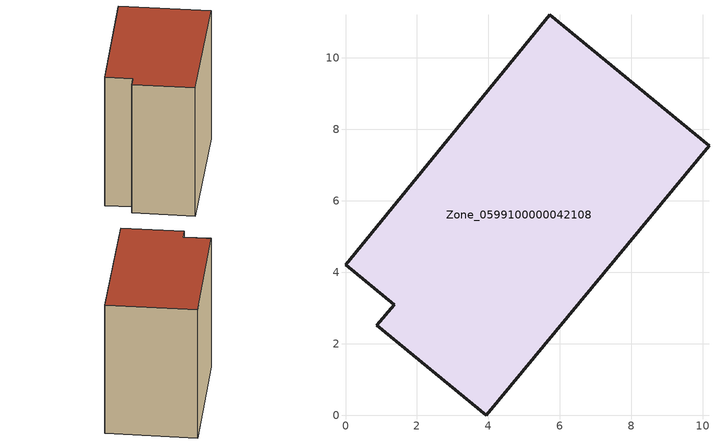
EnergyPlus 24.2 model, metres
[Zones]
Zone_0599100000042108
 floor ground (C_G): 0.88,2.52 1.36,3.1 0,4.22 5.71,11.21 10.17,7.54 3.93,0 z0
 wall outside (C_F): 1.36,3.1 0.88,2.52 3.93,0 10.17,7.54 5.71,11.21 0,4.22 1.36,3.1 z0:9.08
 roof outside (C_R): 5.71,11.21 0,4.22 1.36,3.1 0.88,2.52 3.93,0 10.17,7.54 z9.08
[BUILDING]
Pand.0599100000042108: North Axis=0; Terrain=City; Loads Convergence Tolerance Value=0.04; Temperature Convergence Tolerance Value=0.4; Solar Distribution=FullExterior; Maximum Number of Warmup Days=25; Minimum Number of Warmup Days=1
[Site:Location]
Rotterdam.The.Hague.AP_ZH_NLD Design_Conditions: Latitude=51.96; Longitude=4.45; Time Zone=1; Elevation=-4.5
[SITE:GROUNDTEMPERATURE:BUILDINGSURFACE]
18, 18, 18, 18, 18, 18, 18, 18, 18, 18, 18, 18
[MATERIAL] Thermal Absorptance=0.9; Solar Absorptance=0.7; Visible Absorptance=0.7
Name | Roughness | Thickness | Conductivity | Density | Specific Heat
G.TI.1946 | MediumSmooth | 0.15 | 1 | 540 | 1210
F.TI.1946 | Rough | 0.3 | 0.857143 | 1920 | 840
R.TI.1946 | MediumRough | 0.2 | 0.1 | 1500 | 1000
[CONSTRUCTION]
C_G: G.TI.1946
C_F: F.TI.1946
C_R: R.TI.1946
[ZONE]
Zone_0599100000042108: Type=1; Multiplier=1; Ceiling Height=Autocalculate; Volume=Autocalculate; Floor Area=autocalculate; Part of Total Floor Area=Yes
[ZONEINFILTRATION:DESIGNFLOWRATE]
Infil_Zone_0599100000042108: Zone or ZoneList or Space or SpaceList=Zone_0599100000042108; Schedule=AlwaysOn; Design Flow Rate Calculation Method=Flow/Area; Flow Rate per Floor Area=0.003; Constant Term Coefficient=1; Temperature Term Coefficient=0; Velocity Term Coefficient=0; Velocity Squared Term Coefficient=0
[HVACTEMPLATE:ZONE:IDEALLOADSAIRSYSTEM]
Zone_0599100000042108: Maximum Heating Supply Air Temperature=50; Minimum Cooling Supply Air Temperature=13; Maximum Heating Supply Air Humidity Ratio=0.0156; Minimum Cooling Supply Air Humidity Ratio=0.0077; Heating Limit=NoLimit; Cooling Limit=NoLimit; Dehumidification Control Type=ConstantSensibleHeatRatio; Cooling Sensible Heat Ratio=0.7; Dehumidification Setpoint=60; Humidification Control Type=None; Humidification Setpoint=30; Outdoor Air Method=None; Outdoor Air Flow Rate per Person=0.00944; Outdoor Air Flow Rate per Zone Floor Area=0; Outdoor Air Flow Rate per Zone=0; Demand Controlled Ventilation Type=None; Outdoor Air Economizer Type=NoEconomizer; Heat Recovery Type=None; Sensible Heat Recovery Effectiveness=0.7; Latent Heat Recovery Effectiveness=0.65
[ZONECONTROL:THERMOSTAT]
ThermostatControl_Zone_0599100000042108: Zone or ZoneList=Zone_0599100000042108; Control Type Schedule=DualSetpointControlType; Control 1=Thermostat_Zone_0599100000042108; Temperature Difference Between Cutout And Setpoint=0
[THERMOSTATSETPOINT:DUALSETPOINT]
Thermostat_Zone_0599100000042108: Heating Setpoint Temperature Schedule=HeatingSetpoint_Zone_0599100000042108; Cooling Setpoint Temperature Schedule=CoolingSetpoint_Zone_0599100000042108
[SCHEDULE:COMPACT]
HeatingSetpoint_Zone_0599100000042108: Through: 12/31, For: AllDays, Until: 24:00, 21
CoolingSetpoint_Zone_0599100000042108: Through: 12/31, For: AllDays, Until: 24:00, 24
DualSetpointControlType: Through: 12/31, For: AllDays, Until: 24:00, 4
AlwaysOn: Through: 12/31, For: AllDays, Until: 24:00, 1
